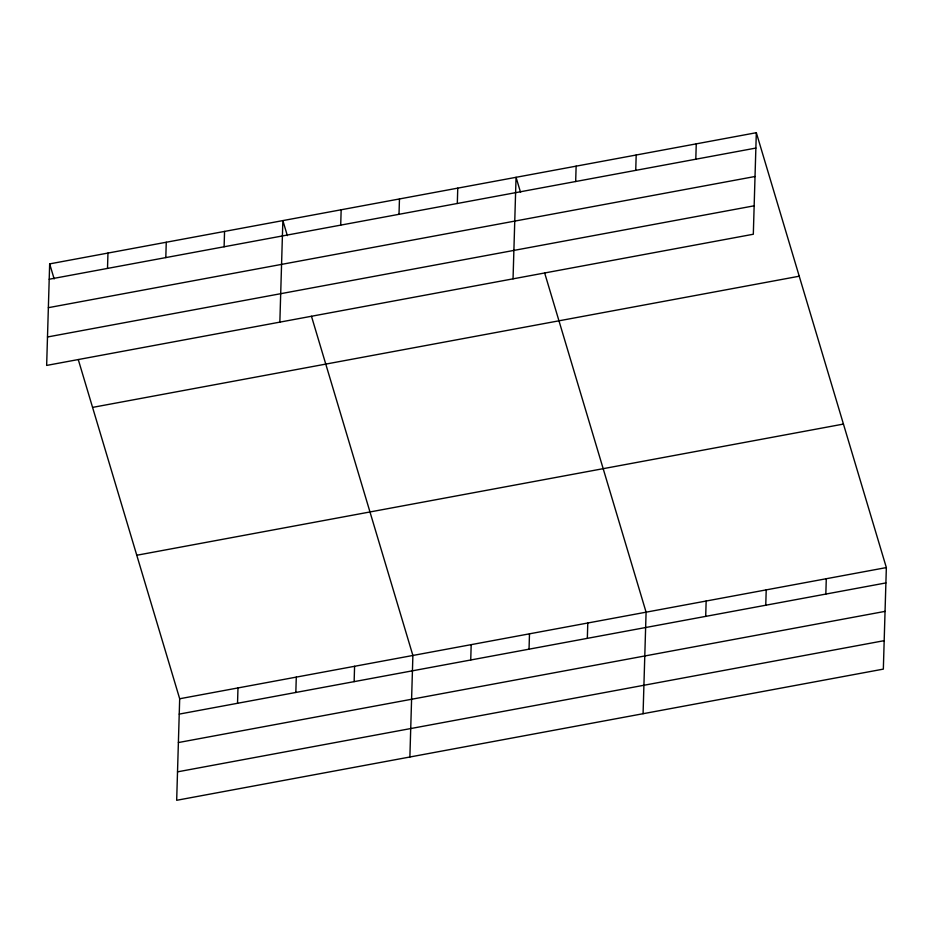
<?xml version="1.0" encoding="UTF-8"?>
<svg xmlns="http://www.w3.org/2000/svg" width="933" height="933" viewBox="0 0 933 933"><rect width="100%" height="100%" fill="white"/><g stroke="black" fill="none" stroke-linecap="round" stroke-linejoin="round"><path stroke-width="1.4" d="M49.659 263.887L46.65 365.421L753.316 234.241L756.325 132.708L49.659 263.887L54.161 278.92M107.505 268.412L107.96 253.065M165.806 257.601L166.261 242.242M78.267 359.555L179.684 698.759L176.675 800.292L883.341 669.113L886.35 567.579L756.325 132.708M224.107 246.779L224.561 231.419M237.53 703.284L237.985 687.936M279.853 322.13L282.862 220.596L287.352 235.629M295.831 692.461L296.286 677.113M340.708 225.133L341.163 209.773M354.132 681.638L354.587 666.29M399.009 214.31L399.464 198.951M409.879 757.001L412.887 655.467L311.47 316.275M457.31 203.487L457.765 188.128M470.733 659.993L471.188 644.645M513.045 278.85L516.054 177.317L520.556 192.35M529.034 649.17L529.489 633.822M575.673 181.515L576.128 166.156M587.335 638.347L587.79 622.999M635.735 170.366L636.189 155.006M643.07 713.71L646.091 612.176L544.662 272.984M695.796 159.216L696.263 143.857M705.698 616.375L706.153 601.027M765.76 605.225L766.215 589.878M825.833 594.076L826.288 578.728M49.204 279.235L755.87 148.067M48.364 307.68L755.019 176.5M47.49 336.988L754.156 205.808M92.577 407.394L799.231 276.215M136.778 555.252L843.444 424.072M179.684 698.759L886.35 567.579M179.229 714.107L885.895 582.927M178.39 742.551L885.055 611.372M177.515 771.848L884.181 640.668"/></g></svg>
